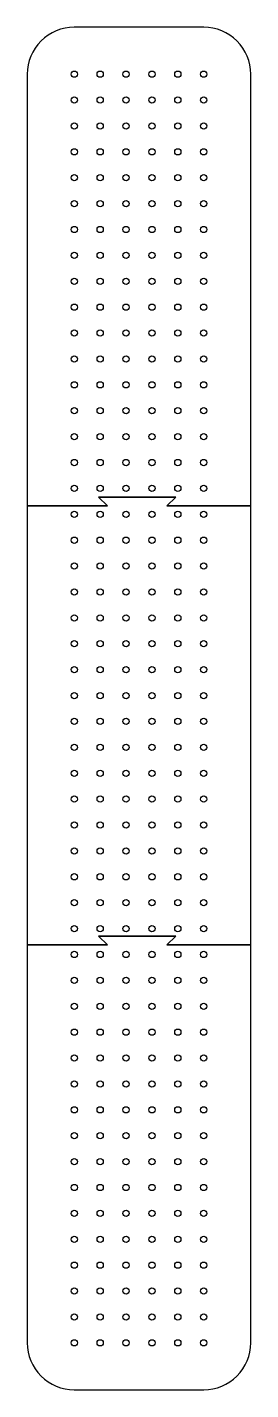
# Model space of a CAD drawing. Header units: millimetres. Extents: x -113 to 30, y -30 to 841.
import ezdxf

# ---------------------------------------------------------------- set-up
doc = ezdxf.new("R2010")
doc.units = ezdxf.units.MM
doc.layers.get('0').update_dxf_attribs({"linetype": 'CONTINUOUS'})

msp = doc.modelspace()

# ---------------------------------------------------------------- linework, layer by layer
for points in [[(30, 534.96), (30, 810.95, 0.414214), (0, 840.95), (-82.75, 840.95, 0.414214), (-112.75, 810.95), (-112.75, 534.96), (-61.5, 534.96), (-67.16, 540.61), (-17.94, 540.61), (-23.6, 534.96)], [(-112.75, 254.36), (-112.75, 0, 0.414214), (-82.75, -30), (0, -30, 0.414214), (30, 0), (30, 254.36), (-23.6, 254.36), (-17.94, 260.01), (-67.16, 260.01), (-61.5, 254.36)]]:
    msp.add_lwpolyline(points, format="xyb", close=True)
msp.add_lwpolyline([(30, 254.36), (30, 534.96), (-23.6, 534.96), (-17.94, 540.61), (-67.16, 540.61), (-61.5, 534.96), (-112.75, 534.96), (-112.75, 254.36), (-61.5, 254.36), (-67.16, 260.01), (-17.94, 260.01), (-23.6, 254.36)], close=True)
for centre in [(-82.75, 810.95), (-66.2, 810.95), (-49.65, 810.95), (-33.1, 810.95), (-16.55, 810.95), (0, 810.95), (-82.75, 794.4), (-66.2, 794.4), (-49.65, 794.4), (-33.1, 794.4), (-16.55, 794.4), (0, 794.4), (-82.75, 777.85), (-66.2, 777.85), (-49.65, 777.85), (-33.1, 777.85), (-16.55, 777.85), (0, 777.85), (-82.75, 761.3), (-66.2, 761.3), (-49.65, 761.3), (-33.1, 761.3), (-16.55, 761.3), (0, 761.3), (-82.75, 744.75), (-66.2, 744.75), (-49.65, 744.75), (-33.1, 744.75), (-16.55, 744.75), (0, 744.75), (-82.75, 728.2), (-66.2, 728.2), (-49.65, 728.2), (-33.1, 728.2), (-16.55, 728.2), (0, 728.2), (-82.75, 711.65), (-66.2, 711.65), (-49.65, 711.65), (-33.1, 711.65), (-16.55, 711.65), (0, 711.65), (-82.75, 695.1), (-66.2, 695.1), (-49.65, 695.1), (-33.1, 695.1), (-16.55, 695.1), (0, 695.1), (-82.75, 678.55), (-66.2, 678.55), (-49.65, 678.55), (-33.1, 678.55), (-16.55, 678.55), (0, 678.55), (-82.75, 662), (-66.2, 662), (-49.65, 662), (-33.1, 662), (-16.55, 662), (0, 662), (-82.75, 645.45), (-66.2, 645.45), (-49.65, 645.45), (-33.1, 645.45), (-16.55, 645.45), (0, 645.45), (-82.75, 628.9), (-66.2, 628.9), (-49.65, 628.9), (-33.1, 628.9), (-16.55, 628.9), (0, 628.9), (-82.75, 612.35), (-66.2, 612.35), (-49.65, 612.35), (-33.1, 612.35), (-16.55, 612.35), (0, 612.35), (-82.75, 595.8), (-66.2, 595.8), (-49.65, 595.8), (-33.1, 595.8), (-16.55, 595.8), (0, 595.8), (-82.75, 579.25), (-66.2, 579.25), (-49.65, 579.25), (-33.1, 579.25), (-16.55, 579.25), (0, 579.25), (-82.75, 562.7), (-66.2, 562.7), (-49.65, 562.7), (-33.1, 562.7), (-16.55, 562.7), (0, 562.7), (-82.75, 546.15), (-66.2, 546.15), (-49.65, 546.15), (-33.1, 546.15), (-16.55, 546.15), (0, 546.15), (-82.75, 529.6), (-66.2, 529.6), (-49.65, 529.6), (-33.1, 529.6), (-16.55, 529.6), (0, 529.6), (-82.75, 513.05), (-66.2, 513.05), (-49.65, 513.05), (-33.1, 513.05), (-16.55, 513.05), (0, 513.05), (-82.75, 496.5), (-66.2, 496.5), (-49.65, 496.5), (-33.1, 496.5), (-16.55, 496.5), (0, 496.5), (-82.75, 479.95), (-66.2, 479.95), (-49.65, 479.95), (-33.1, 479.95), (-16.55, 479.95), (0, 479.95), (-82.75, 463.4), (-66.2, 463.4), (-49.65, 463.4), (-33.1, 463.4), (-16.55, 463.4), (0, 463.4), (-82.75, 446.85), (-66.2, 446.85), (-49.65, 446.85), (-33.1, 446.85), (-16.55, 446.85), (0, 446.85), (-82.75, 430.3), (-66.2, 430.3), (-49.65, 430.3), (-33.1, 430.3), (-16.55, 430.3), (0, 430.3), (-82.75, 413.75), (-66.2, 413.75), (-49.65, 413.75), (-33.1, 413.75), (-16.55, 413.75), (0, 413.75), (-82.75, 397.2), (-66.2, 397.2), (-49.65, 397.2), (-33.1, 397.2), (-16.55, 397.2), (0, 397.2), (-82.75, 380.65), (-66.2, 380.65), (-49.65, 380.65), (-33.1, 380.65), (-16.55, 380.65), (0, 380.65), (-82.75, 364.1), (-66.2, 364.1), (-49.65, 364.1), (-33.1, 364.1), (-16.55, 364.1), (0, 364.1), (-82.75, 347.55), (-66.2, 347.55), (-49.65, 347.55), (-33.1, 347.55), (-16.55, 347.55), (0, 347.55), (-82.75, 331), (-66.2, 331), (-49.65, 331), (-33.1, 331), (-16.55, 331), (0, 331), (-82.75, 314.45), (-66.2, 314.45), (-49.65, 314.45), (-33.1, 314.45), (-16.55, 314.45), (0, 314.45), (-82.75, 297.9), (-66.2, 297.9), (-49.65, 297.9), (-33.1, 297.9), (-16.55, 297.9), (0, 297.9), (-82.75, 281.35), (-66.2, 281.35), (-49.65, 281.35), (-33.1, 281.35), (-16.55, 281.35), (0, 281.35), (-82.75, 264.8), (-66.2, 264.8), (-49.65, 264.8), (-33.1, 264.8), (-16.55, 264.8), (0, 264.8), (-82.75, 248.25), (-66.2, 248.25), (-49.65, 248.25), (-33.1, 248.25), (-16.55, 248.25), (0, 248.25), (-82.75, 231.7), (-66.2, 231.7), (-49.65, 231.7), (-33.1, 231.7), (-16.55, 231.7), (0, 231.7), (-82.75, 215.15), (-66.2, 215.15), (-49.65, 215.15), (-33.1, 215.15), (-16.55, 215.15), (0, 215.15), (-82.75, 198.6), (-66.2, 198.6), (-49.65, 198.6), (-33.1, 198.6), (-16.55, 198.6), (0, 198.6), (-82.75, 182.05), (-66.2, 182.05), (-49.65, 182.05), (-33.1, 182.05), (-16.55, 182.05), (0, 182.05), (-82.75, 165.5), (-66.2, 165.5), (-49.65, 165.5), (-33.1, 165.5), (-16.55, 165.5), (0, 165.5), (-82.75, 148.95), (-66.2, 148.95), (-49.65, 148.95), (-33.1, 148.95), (-16.55, 148.95), (0, 148.95), (-82.75, 132.4), (-66.2, 132.4), (-49.65, 132.4), (-33.1, 132.4), (-16.55, 132.4), (0, 132.4), (-82.75, 115.85), (-66.2, 115.85), (-49.65, 115.85), (-33.1, 115.85), (-16.55, 115.85), (0, 115.85), (-82.75, 99.3), (-66.2, 99.3), (-49.65, 99.3), (-33.1, 99.3), (-16.55, 99.3), (0, 99.3), (-82.75, 82.75), (-66.2, 82.75), (-49.65, 82.75), (-33.1, 82.75), (-16.55, 82.75), (0, 82.75), (-82.75, 66.2), (-66.2, 66.2), (-49.65, 66.2), (-33.1, 66.2), (-16.55, 66.2), (0, 66.2), (-82.75, 49.65), (-66.2, 49.65), (-49.65, 49.65), (-33.1, 49.65), (-16.55, 49.65), (0, 49.65), (-82.75, 33.1), (-66.2, 33.1), (-49.65, 33.1), (-33.1, 33.1), (-16.55, 33.1), (0, 33.1), (-82.75, 16.55), (-66.2, 16.55), (-49.65, 16.55), (-33.1, 16.55), (-16.55, 16.55), (0, 16.55), (-82.75, 0), (-66.2, 0), (-49.65, 0), (-33.1, 0), (-16.55, 0), (0, 0)]:
    msp.add_circle(centre, 2)

doc.saveas('drawing.dxf')
